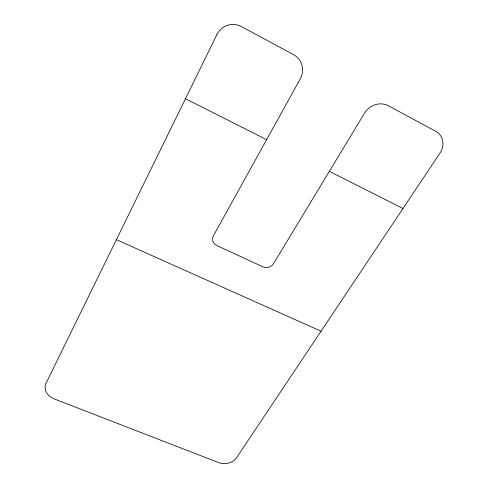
<?xml version="1.0" encoding="UTF-8"?>
<svg xmlns="http://www.w3.org/2000/svg" width="488" height="488" viewBox="0 0 488 488"><rect width="100%" height="100%" fill="white"/><g stroke="black" fill="none" stroke-linecap="round" stroke-linejoin="round"><path stroke-width="0.73" d="M116.4 239.681L321.049 331.212M185.477 98.728L266.613 139.678M329.37 171.349L402.99 208.498M216.892 34.624L46.012 383.3A14.506 11.541 11.9 0 0 54.272 398.928L218.386 462.508A13.518 10.522 -1.2 0 0 236.491 457.848L439.92 153.195A17.592 15.409 -37.3 0 0 435.674 131.248L388.314 105.731A17.745 16.067 -40.1 0 0 364.573 113.137L273.475 263.758A7.802 6.978 -8.2 0 1 262.94 266.814L216.831 245.58A7.912 7.21 -0.7 0 1 213.347 235.911L300.236 78.934A18.117 17.379 -56.5 0 0 293.678 54.735L241.243 26.48A18.532 17.928 -85.1 0 0 216.892 34.624"/></g></svg>
